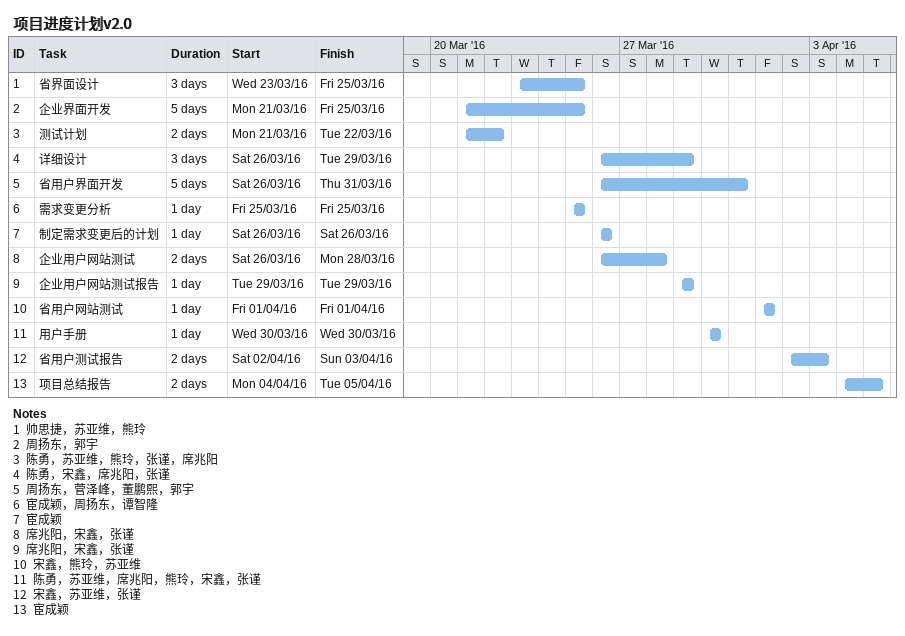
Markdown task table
项目进度计划v2.0

| ID | Task | Duration | Start | Finish |
|---|---|---|---|---|
| 1 | 省界面设计 | 3d | 2016-03-23 | 2016-03-25 |
| 2 | 企业界面开发 | 5d | 2016-03-21 | 2016-03-25 |
| 3 | 测试计划 | 2d | 2016-03-21 | 2016-03-22 |
| 4 | 详细设计 | 3d | 2016-03-26 | 2016-03-29 |
| 5 | 省用户界面开发 | 5d | 2016-03-26 | 2016-03-31 |
| 6 | 需求变更分析 | 1d | 2016-03-25 | 2016-03-25 |
| 7 | 制定需求变更后的计划 | 1d | 2016-03-26 | 2016-03-26 |
| 8 | 企业用户网站测试 | 2d | 2016-03-26 | 2016-03-28 |
| 9 | 企业用户网站测试报告 | 1d | 2016-03-29 | 2016-03-29 |
| 10 | 省用户网站测试 | 1d | 2016-04-01 | 2016-04-01 |
| 11 | 用户手册 | 1d | 2016-03-30 | 2016-03-30 |
| 12 | 省用户测试报告 | 2d | 2016-04-02 | 2016-04-03 |
| 13 | 项目总结报告 | 2d | 2016-04-04 | 2016-04-05 |

Notes
- 1: 帅思捷，苏亚维，熊玲
- 2: 周扬东，郭宇
- 3: 陈勇，苏亚维，熊玲，张谨，席兆阳
- 4: 陈勇，宋鑫，席兆阳，张谨
- 5: 周扬东，菅泽峰，董鹏熙，郭宇
- 6: 宦成颖，周扬东，谭智隆
- 7: 宦成颖
- 8: 席兆阳，宋鑫，张谨
- 9: 席兆阳，宋鑫，张谨
- 10: 宋鑫，熊玲，苏亚维
- 11: 陈勇，苏亚维，席兆阳，熊玲，宋鑫，张谨
- 12: 宋鑫，苏亚维，张谨
- 13: 宦成颖
